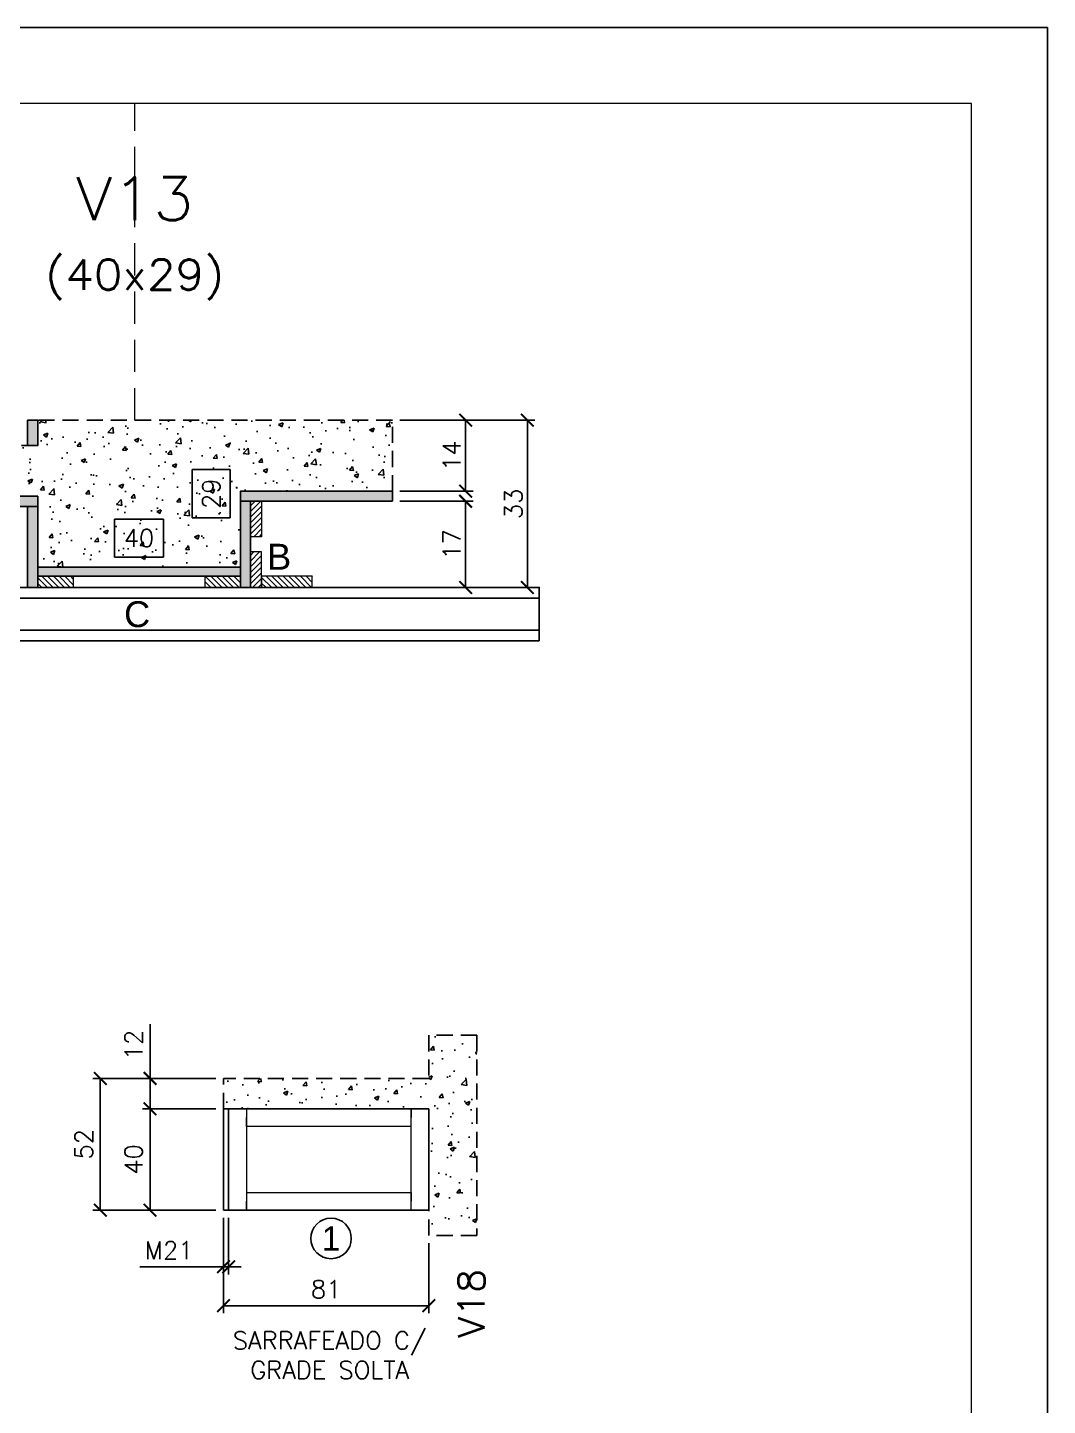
# Model space of a CAD drawing. Extents: x -23436 to 4767, y -4638 to 9755.
# Drawn here: x -19594 to -19191, y 1138 to 1682 of the extents above; entities that cross this region are included whole.
import ezdxf
from ezdxf.enums import TextEntityAlignment as Align

# ---------------------------------------------------------------- set-up
doc = ezdxf.new("R2010")
doc.units = 0
doc.header["$PDMODE"] = 2
doc.header["$PDSIZE"] = 10
doc.linetypes.add('CABLIN', pattern=[0.35, 0.25, -0.1])
doc.linetypes.add('HIDDEN', pattern=[9.525, 6.35, -3.175])
doc.layers.get('0').update_dxf_attribs({"lineweight": 13})
doc.layers.get('Defpoints').update_dxf_attribs({"lineweight": 13})
for name, color, linetype in [('Concreto', 250, 'HIDDEN'), ('Cota', 4, 'Continuous'), ('Cota Seção (2x)', 4, 'Continuous'), ('Hachura', 252, 'CABLIN'), ('MB Logo', 255, 'Continuous'), ('Painéis', 200, 'Continuous'), ('Perfil Metálico', 224, 'Continuous'), ('Romaneio', 10, 'Continuous'), ('Texto de Titulo', 7, 'Continuous'), ('Texto Qtd Sarr', 242, 'Continuous')]:
    doc.layers.add(name, color=color, linetype=linetype)
for name, color, linetype, lineweight in [('cotas', 4, 'Continuous', 13), ('FOLHA MB', 7, 'Continuous', 13), ('Madeira', 100, 'Continuous', 13), ('Sarr 2.2x7', 40, 'Continuous', 9), ('Texto Seção', 7, 'Continuous', 15)]:
    doc.layers.add(name, color=color, linetype=linetype, lineweight=lineweight)
doc.layers.add('Laje_Perimetro', color=7, linetype='Continuous', plot=False)
doc.styles.add('ARIAL', font='arial.ttf', dxfattribs={"oblique": 15, "height": 25})
doc.styles.add('REGUA-120', font='ROMANS.shx', dxfattribs={"height": 15})
doc.styles.add('ROMANS', font='romans.shx')
doc.dimstyles.new('Cota Paínel', dxfattribs={"dimtxt": 7, "dimasz": 5, "dimexe": 3, "dimexo": 3, "dimgap": 3, "dimtad": 1, "dimdec": 1, "dimzin": 12, "dimdsep": 46, "dimtxsty": 'ROMANS', "dimblk": 'ARCHTICK', "dimcen": 0, "dimclrd": 4, "dimclre": 4, "dimclrt": 1, "dimadec": 1, "dimazin": 3, "dimtfac": 1, "dimtdec": 1, "dimtmove": 0, "dimatfit": 3, "dimldrblk": 'OBLIQUE', "dimfxl": 1, "dimtolj": 1, "dimtzin": 12, "dimarcsym": 0})
doc.dimstyles.new('Cota Seção (2x)', dxfattribs={"dimtxt": 7, "dimasz": 5, "dimexe": 3, "dimexo": 3, "dimgap": 2, "dimtad": 3, "dimdec": 1, "dimlfac": 0.5, "dimzin": 12, "dimdsep": 46, "dimtxsty": 'ROMANS', "dimblk": 'ARCHTICK', "dimcen": 0, "dimclrd": 4, "dimclre": 4, "dimclrt": 1, "dimadec": 1, "dimazin": 3, "dimtfac": 1, "dimtdec": 1, "dimtmove": 0, "dimatfit": 3, "dimldrblk": 'OBLIQUE', "dimfxl": 1, "dimtolj": 1, "dimtzin": 12, "dimarcsym": 0})
doc.dimstyles.new('Cota Seção interna', dxfattribs={"dimtxt": 7, "dimasz": 6, "dimexe": 0.18, "dimexo": 2, "dimgap": -4, "dimtad": 3, "dimdec": 1, "dimlfac": 0.5, "dimzin": 12, "dimdsep": 46, "dimtxsty": 'ROMANS', "dimblk": 'ARCHTICK', "dimcen": 0.09, "dimse1": 1, "dimse2": 1, "dimsd1": 1, "dimsd2": 1, "dimclrd": 180, "dimclre": 5, "dimclrt": 1, "dimadec": 0, "dimazin": 3, "dimtfac": 1, "dimtdec": 1, "dimtofl": 0, "dimtmove": 0, "dimatfit": 3, "dimldrblk": 'ARCHTICK', "dimfxl": 1, "dimtolj": 1, "dimtzin": 0, "dimarcsym": 0})
doc.dimstyles.new('PAINEL', dxfattribs={"dimtxt": 7, "dimasz": 5, "dimexe": 3, "dimexo": 3, "dimgap": 3, "dimtad": 1, "dimdec": 1, "dimzin": 12, "dimdsep": 46, "dimtxsty": 'ROMANS', "dimblk": 'ARCHTICK', "dimcen": 0, "dimclrd": 4, "dimclre": 4, "dimclrt": 1, "dimadec": 1, "dimazin": 3, "dimtfac": 1, "dimtdec": 1, "dimtmove": 0, "dimatfit": 3, "dimldrblk": 'OBLIQUE', "dimfxl": 1, "dimtolj": 1, "dimtzin": 12, "dimarcsym": 0})

# ---------------------------------------------------------------- blocks, each defined once
blk = doc.blocks.new('A$C169d8357')
at = {"layer": 'FOLHA MB', "color": 1}
for points in [[(0, 1199.94), (0, 149.94), (1485.02, 149.94), (1485.02, 1199.94)], [(70, 1169.94), (70, 179.94), (1455.02, 179.94), (1455.02, 1169.94)]]:
    blk.add_lwpolyline(points, close=True, dxfattribs=at)
blk = doc.blocks.new('_ArchTick')
at = {"color": 0, "linetype": 'ByBlock', "const_width": 0.15}
blk.add_lwpolyline([(-0.5, -0.5), (0.5, 0.5)], dxfattribs=at)
blk = doc.blocks.new('*D796')
at = {"layer": 'cotas', "color": 4, "lineweight": -2, "transparency": 16777216}
for p, q in [((-19516.61, 1212.5), (-19516.61, 1174.77)), ((-19435.61, 1202.5), (-19435.61, 1174.77)), ((-19435.61, 1177.77), (-19516.61, 1177.77))]:
    blk.add_line(p, q, dxfattribs=at)
at = {"layer": 'Defpoints', "color": 0, "transparency": 16777216}
for p in [(-19516.61, 1215.5), (-19435.61, 1205.5), (-19516.61, 1177.77)]:
    blk.add_point(p, dxfattribs=at)
at = {"layer": 'cotas', "color": 4, "lineweight": -2, "transparency": 16777216, "xscale": 5, "yscale": 5, "zscale": 5, "rotation": 180}
blk.add_blockref('_ArchTick', (-19516.61, 1177.77), dxfattribs=at)
at = {"layer": 'cotas', "color": 4, "lineweight": -2, "transparency": 16777216, "xscale": 5, "yscale": 5, "zscale": 5}
blk.add_blockref('_ArchTick', (-19435.61, 1177.77), dxfattribs=at)
at = {"layer": 'cotas', "color": 1, "transparency": 16777216, "insert": (-19476.11, 1184.27), "char_height": 7, "attachment_point": 5, "style": 'ROMANS'}
blk.add_mtext('\\A1;81', dxfattribs=at)
blk = doc.blocks.new('_OBLIQUE')
at = {"color": 0, "linetype": 'ByBlock', "lineweight": -2}
for p, q in [((0, 0), (-1, 0)), ((-0.5, -0.5), (0.5, 0.5))]:
    blk.add_line(p, q, dxfattribs=at)
blk = doc.blocks.new('*D797')
at = {"layer": 'cotas', "color": 4, "lineweight": -2, "transparency": 16777216}
for p, q in [((-19516.61, 1212.5), (-19516.61, 1190.14)), ((-19514.61, 1212.5), (-19514.61, 1190.14)), ((-19516.61, 1193.14), (-19549.61, 1193.14)), ((-19514.61, 1193.14), (-19516.61, 1193.14)), ((-19514.61, 1193.14), (-19509.61, 1193.14))]:
    blk.add_line(p, q, dxfattribs=at)
at = {"layer": 'Defpoints', "color": 0, "transparency": 16777216}
for p in [(-19516.61, 1215.5), (-19514.61, 1215.5), (-19516.61, 1193.14)]:
    blk.add_point(p, dxfattribs=at)
at = {"layer": 'cotas', "color": 4, "lineweight": -2, "transparency": 16777216, "xscale": 5, "yscale": 5, "zscale": 5}
blk.add_blockref('_ArchTick', (-19516.61, 1193.14), dxfattribs=at)
at = {"layer": 'cotas', "color": 4, "lineweight": -2, "transparency": 16777216, "xscale": 5, "yscale": 5, "zscale": 5, "rotation": 180}
blk.add_blockref('_ArchTick', (-19514.61, 1193.14), dxfattribs=at)
at = {"layer": 'cotas', "color": 1, "transparency": 16777216, "insert": (-19538.11, 1199.64), "char_height": 7, "attachment_point": 5, "style": 'ROMANS'}
blk.add_mtext('\\A1;M21', dxfattribs=at)
blk = doc.blocks.new('*D802')
at = {"layer": 'Cota', "color": 4, "lineweight": -2, "transparency": 16777216}
for p, q in [((-19519.61, 1255.5), (-19548.63, 1255.5)), ((-19545.63, 1255.5), (-19545.63, 1215.5)), ((-19519.61, 1215.5), (-19548.63, 1215.5))]:
    blk.add_line(p, q, dxfattribs=at)
at = {"layer": 'Defpoints', "color": 0, "transparency": 16777216}
for p in [(-19516.61, 1255.5), (-19545.63, 1215.5), (-19516.61, 1215.5)]:
    blk.add_point(p, dxfattribs=at)
at = {"layer": 'Cota', "color": 4, "lineweight": -2, "transparency": 16777216, "xscale": 5, "yscale": 5, "zscale": 5}
for p, rotation in [((-19545.63, 1255.5), 90), ((-19545.63, 1215.5), 270)]:
    blk.add_blockref('_ArchTick', p, dxfattribs=dict(at, rotation=rotation))
at = {"layer": 'Cota', "color": 1, "transparency": 16777216, "insert": (-19552.13, 1235.5), "char_height": 7, "attachment_point": 5, "rotation": 90, "style": 'ROMANS'}
blk.add_mtext('\\A1;40', dxfattribs=at)
blk = doc.blocks.new('*D803')
at = {"layer": 'Cota', "color": 4, "lineweight": -2, "transparency": 16777216}
for p, q in [((-19545.63, 1267.5), (-19545.63, 1288.83)), ((-19519.61, 1267.5), (-19548.63, 1267.5)), ((-19545.63, 1255.5), (-19545.63, 1267.5)), ((-19519.61, 1255.5), (-19548.63, 1255.5))]:
    blk.add_line(p, q, dxfattribs=at)
at = {"layer": 'Defpoints', "color": 0, "transparency": 16777216}
for p in [(-19545.63, 1267.5), (-19516.61, 1267.5), (-19516.61, 1255.5)]:
    blk.add_point(p, dxfattribs=at)
at = {"layer": 'Cota', "color": 4, "lineweight": -2, "transparency": 16777216, "xscale": 5, "yscale": 5, "zscale": 5}
for p, rotation in [((-19545.63, 1267.5), 90), ((-19545.63, 1255.5), 270)]:
    blk.add_blockref('_ArchTick', p, dxfattribs=dict(at, rotation=rotation))
at = {"layer": 'Cota', "color": 1, "transparency": 16777216, "insert": (-19552.13, 1280.66), "char_height": 7, "attachment_point": 5, "rotation": 90, "style": 'ROMANS'}
blk.add_mtext('\\A1;12', dxfattribs=at)
blk = doc.blocks.new('*D804')
at = {"layer": 'Cota', "color": 4, "lineweight": -2, "transparency": 16777216}
for p, q in [((-19519.61, 1267.5), (-19568.26, 1267.5)), ((-19565.26, 1215.5), (-19565.26, 1267.5)), ((-19519.61, 1215.5), (-19568.26, 1215.5))]:
    blk.add_line(p, q, dxfattribs=at)
at = {"layer": 'Defpoints', "color": 0, "transparency": 16777216}
for p in [(-19565.26, 1267.5), (-19516.61, 1267.5), (-19516.61, 1215.5)]:
    blk.add_point(p, dxfattribs=at)
at = {"layer": 'Cota', "color": 4, "lineweight": -2, "transparency": 16777216, "xscale": 5, "yscale": 5, "zscale": 5}
for p, rotation in [((-19565.26, 1267.5), 90), ((-19565.26, 1215.5), 270)]:
    blk.add_blockref('_ArchTick', p, dxfattribs=dict(at, rotation=rotation))
at = {"layer": 'Cota', "color": 1, "transparency": 16777216, "insert": (-19571.76, 1241.5), "char_height": 7, "attachment_point": 5, "rotation": 90, "style": 'ROMANS'}
blk.add_mtext('\\A1;52', dxfattribs=at)
blk = doc.blocks.new('*D832')
at = {"layer": 'Cota Seção (2x)', "color": 180, "lineweight": -2, "transparency": 16777216}
for p, q in [((-19540.31, 1488.26), (-19559.64, 1488.26)), ((-19559.64, 1488.26), (-19559.64, 1473.26)), ((-19540.31, 1473.26), (-19540.31, 1488.26)), ((-19559.64, 1473.26), (-19540.31, 1473.26))]:
    blk.add_line(p, q, dxfattribs=at)
at = {"layer": 'Defpoints', "color": 0, "transparency": 16777216}
for p in [(-19589.98, 1469.26), (-19509.98, 1469.26), (-19509.98, 1469.26)]:
    blk.add_point(p, dxfattribs=at)
at = {"layer": 'Cota Seção (2x)', "color": 1, "transparency": 16777216, "insert": (-19549.98, 1480.76), "char_height": 7, "attachment_point": 5, "style": 'ROMANS'}
blk.add_mtext('\\A1;40', dxfattribs=at)
blk = doc.blocks.new('*D833')
at = {"layer": 'Cota', "color": 4, "lineweight": -2, "transparency": 16777216}
for p, q in [((-19446.98, 1495.26), (-19418.04, 1495.26)), ((-19421.04, 1461.26), (-19421.04, 1495.26)), ((-19478.58, 1461.26), (-19418.04, 1461.26))]:
    blk.add_line(p, q, dxfattribs=at)
at = {"layer": 'Defpoints', "color": 0, "transparency": 16777216}
for p in [(-19449.98, 1495.26), (-19421.04, 1495.26), (-19481.58, 1461.26)]:
    blk.add_point(p, dxfattribs=at)
at = {"layer": 'Cota', "color": 4, "lineweight": -2, "transparency": 16777216, "xscale": 5, "yscale": 5, "zscale": 5}
for p, rotation in [((-19421.04, 1495.26), 90), ((-19421.04, 1461.26), 270)]:
    blk.add_blockref('_ArchTick', p, dxfattribs=dict(at, rotation=rotation))
at = {"layer": 'Cota', "color": 1, "transparency": 16777216, "insert": (-19426.54, 1478.26), "char_height": 7, "attachment_point": 5, "rotation": 90, "style": 'ROMANS'}
blk.add_mtext('\\A1;17', dxfattribs=at)
blk = doc.blocks.new('*D834')
at = {"layer": 'Cota', "color": 4, "lineweight": -2, "transparency": 16777216}
for p, q in [((-19446.98, 1527.26), (-19418.04, 1527.26)), ((-19421.04, 1499.26), (-19421.04, 1527.26)), ((-19446.98, 1499.26), (-19418.04, 1499.26))]:
    blk.add_line(p, q, dxfattribs=at)
at = {"layer": 'Defpoints', "color": 0, "transparency": 16777216}
for p in [(-19449.98, 1527.26), (-19421.04, 1527.26), (-19449.98, 1499.26)]:
    blk.add_point(p, dxfattribs=at)
at = {"layer": 'Cota', "color": 4, "lineweight": -2, "transparency": 16777216, "xscale": 5, "yscale": 5, "zscale": 5}
for p, rotation in [((-19421.04, 1527.26), 90), ((-19421.04, 1499.26), 270)]:
    blk.add_blockref('_ArchTick', p, dxfattribs=dict(at, rotation=rotation))
at = {"layer": 'Cota', "color": 1, "transparency": 16777216, "insert": (-19426.54, 1513.26), "char_height": 7, "attachment_point": 5, "rotation": 90, "style": 'ROMANS'}
blk.add_mtext('\\A1;14', dxfattribs=at)
blk = doc.blocks.new('*D835')
at = {"layer": 'Cota', "color": 4, "lineweight": -2, "transparency": 16777216}
for p, q in [((-19446.98, 1527.26), (-19393.67, 1527.26)), ((-19396.67, 1461.26), (-19396.67, 1527.26)), ((-19478.58, 1461.26), (-19393.67, 1461.26))]:
    blk.add_line(p, q, dxfattribs=at)
at = {"layer": 'Defpoints', "color": 0, "transparency": 16777216}
for p in [(-19449.98, 1527.26), (-19396.67, 1527.26), (-19481.58, 1461.26)]:
    blk.add_point(p, dxfattribs=at)
at = {"layer": 'Cota', "color": 4, "lineweight": -2, "transparency": 16777216, "xscale": 5, "yscale": 5, "zscale": 5}
for p, rotation in [((-19396.67, 1527.26), 90), ((-19396.67, 1461.26), 270)]:
    blk.add_blockref('_ArchTick', p, dxfattribs=dict(at, rotation=rotation))
at = {"layer": 'Cota', "color": 1, "transparency": 16777216, "insert": (-19402.17, 1494.26), "char_height": 7, "attachment_point": 5, "rotation": 90, "style": 'ROMANS'}
blk.add_mtext('\\A1;33', dxfattribs=at)
blk = doc.blocks.new('*D839')
at = {"layer": 'Cota Seção (2x)', "color": 180, "lineweight": -2, "transparency": 16777216}
for p, q in [((-19513.98, 1507.76), (-19528.98, 1507.76)), ((-19528.98, 1507.76), (-19528.98, 1488.76)), ((-19513.98, 1488.76), (-19513.98, 1507.76)), ((-19528.98, 1488.76), (-19513.98, 1488.76))]:
    blk.add_line(p, q, dxfattribs=at)
at = {"layer": 'Defpoints', "color": 0, "transparency": 16777216}
for p in [(-19514.68, 1527.26), (-19509.98, 1527.26), (-19514.68, 1469.26)]:
    blk.add_point(p, dxfattribs=at)
at = {"layer": 'Cota Seção (2x)', "color": 1, "transparency": 16777216, "insert": (-19521.48, 1498.26), "char_height": 7, "attachment_point": 5, "rotation": 90, "style": 'ROMANS'}
blk.add_mtext('\\A1;29', dxfattribs=at)
blk = doc.blocks.new('titulo1')
at = {"layer": 'Defpoints', "color": 252, "linetype": 'HIDDEN', "ltscale": 2}
blk.add_line((0, 0), (0, 125), dxfattribs=at)
at = {"layer": 'Defpoints', "style": 'ROMANS', "oblique": 15}
blk.add_attdef('FOLHA', text='', height=10, dxfattribs=at).set_placement((0, 15.58), align=Align.MIDDLE_CENTER)
at = {"layer": 'Texto Qtd Sarr', "color": 3, "style": 'ROMANS', "oblique": 15}
for tag, height, p in [('TITULO', 17, (0, 71.45)), ('SEÇÃO', 12, (0, 41.55))]:
    blk.add_attdef(tag, text='', height=height, dxfattribs=at).set_placement(p, align=Align.MIDDLE_CENTER)

msp = doc.modelspace()

# ---------------------------------------------------------------- hatches: boundary and pattern name
at = {"layer": 'Concreto'}
h = msp.add_hatch(dxfattribs=at)
h.set_pattern_fill('AR-CONC', color=256, scale=2.5)
h.set_pattern_definition([(50, (-4527.742, -1150), (17.931505, -1.568803), [1.875, -20.625]), (355, (-4527.742, -1150), (-3.468783, 18.804803), [1.5, -16.5]), (100.45144, (-4526.248, -1150.13), (14.462721, 17.236), [1.593505, -17.528553]), (46.1842, (-4527.742, -1145), (26.681033, -4.137982), [2.8125, -30.9375]), (96.63564, (-4525.52, -1145.345), (23.36655, 24.352965), [2.39026, -26.292844]), (351.18416, (-4527.742, -1145), (23.36655, 24.352965), [2.25, -24.75]), (21, (-4525.242, -1146.25), (14.922676, -10.065472), [1.875, -20.625]), (326, (-4525.242, -1146.25), (6.082883, 18.128751), [1.5, -16.5]), (71.45144, (-4523.999, -1147.089), (21.00556, 8.063279), [1.593505, -17.528553]), (37.5, (-4527.7425, -1150), (0.3039964, 8.3223463), [0, -16.3, 0, -16.75, 0, -16.5625]), (7.5, (-4527.7425, -1150), (6.5767384, 9.860293), [0, -9.55, 0, -15.925, 0, -6.3125]), (327.5, (-4533.3175, -1150), (13.345561, -0.5638718), [0, -6.25, 0, -19.5, 0, -25.875]), (317.5, (-4535.817, -1150), (14.579654, 2.502625), [0, -8.125, 0, -12.95, 0, -18.375])])
h.paths.add_polyline_path([(-19449.98, 1527.26), (-19589.98, 1527.26), (-19589.98, 1517.26), (-19593.98, 1517.26), (-19598.38, 1517.26), (-19649.98, 1517.26), (-19649.98, 1497.26), (-19589.98, 1497.26), (-19589.98, 1493.26), (-19589.98, 1469.26), (-19509.98, 1469.26), (-19509.98, 1495.26), (-19509.98, 1499.26), (-19449.98, 1499.26)])
h.paths.add_polyline_path([(-19557.39, 1475.51), (-19542.56, 1475.51), (-19542.56, 1486.01), (-19557.39, 1486.01)], flags=24)
h.paths.add_polyline_path([(-19516.23, 1491.01), (-19516.23, 1505.51), (-19526.73, 1505.51), (-19526.73, 1491.01)], flags=24)
h = msp.add_hatch(dxfattribs=at)
h.set_pattern_fill('AR-CONC', color=256, scale=2.5)
h.set_pattern_definition([(50, (-4785.02, -1150), (17.931505, -1.568803), [1.875, -20.625]), (355, (-4785.02, -1150), (-3.468783, 18.804803), [1.5, -16.5]), (100.45144, (-4783.526, -1150.13), (14.462721, 17.236), [1.593505, -17.528553]), (46.1842, (-4785.02, -1145), (26.681033, -4.137982), [2.8125, -30.9375]), (96.63564, (-4782.797, -1145.345), (23.36655, 24.352965), [2.39026, -26.292844]), (351.18416, (-4785.02, -1145), (23.36655, 24.352965), [2.25, -24.75]), (21, (-4782.52, -1146.25), (14.922676, -10.065472), [1.875, -20.625]), (326, (-4782.52, -1146.25), (6.082883, 18.12875), [1.5, -16.5]), (71.45144, (-4781.277, -1147.089), (21.00556, 8.063279), [1.593505, -17.528553]), (37.5, (-4785.0204, -1150), (0.3039964, 8.3223463), [0, -16.3, 0, -16.75, 0, -16.5625]), (7.5, (-4785.02, -1150), (6.5767384, 9.860293), [0, -9.55, 0, -15.925, 0, -6.3125]), (327.5, (-4790.5954, -1150), (13.345561, -0.5638718), [0, -6.25, 0, -19.5, 0, -25.875]), (317.5, (-4793.095, -1150), (14.579654, 2.502625), [0, -8.125, 0, -12.95, 0, -18.375])])
h.paths.add_polyline_path([(-19516.61, 1267.5), (-19435.61, 1267.5), (-19435.61, 1284.5), (-19416.61, 1284.5), (-19416.61, 1205.5), (-19435.61, 1205.5), (-19435.61, 1215.5), (-19435.61, 1255.5), (-19516.61, 1255.5)])
at = {"layer": 'Hachura'}
h = msp.add_hatch(color=256, dxfattribs=at)
h.dxf.hatch_style = 1
h.paths.add_polyline_path([(-19593.98, 1527.26), (-19589.98, 1527.26), (-19589.98, 1517.26), (-19593.98, 1517.26)])
h = msp.add_hatch(color=256, dxfattribs=at)
h.dxf.hatch_style = 1
h.paths.add_polyline_path([(-19589.98, 1493.26), (-19589.98, 1497.26), (-19649.98, 1497.26), (-19649.98, 1493.26)])
h = msp.add_hatch(color=256, dxfattribs=at)
h.dxf.hatch_style = 1
h.paths.add_polyline_path([(-19449.98, 1495.26), (-19449.98, 1499.26), (-19509.98, 1499.26), (-19509.98, 1495.26)])
h = msp.add_hatch(color=256, dxfattribs=at)
h.dxf.hatch_style = 1
h.paths.add_polyline_path([(-19593.98, 1493.26), (-19589.98, 1493.26), (-19589.98, 1461.26), (-19593.98, 1461.26)])
h = msp.add_hatch(color=256, dxfattribs=at)
h.dxf.hatch_style = 1
h.paths.add_polyline_path([(-19505.98, 1495.26), (-19509.98, 1495.26), (-19509.98, 1461.26), (-19505.98, 1461.26)])
h = msp.add_hatch(dxfattribs=at)
h.set_pattern_fill('ANSI31', color=256, scale=0.5, angle=360, style=0)
h.set_pattern_definition([(45, (-11248.7343, 24455.8796), (-1.12253202, 1.12253202), [])])
h.paths.add_polyline_path([(-19505.98, 1495.26), (-19501.58, 1495.26), (-19501.58, 1481.26), (-19505.98, 1481.26)])
h = msp.add_hatch(dxfattribs=at)
h.set_pattern_fill('ANSI31', color=256, scale=0.5, angle=360, style=0)
h.set_pattern_definition([(45, (-11248.7343, 24523.8796), (-1.12253202, 1.12253202), [])])
h.paths.add_polyline_path([(-19505.98, 1461.26), (-19501.58, 1461.26), (-19501.58, 1475.26), (-19505.98, 1475.26)])
h = msp.add_hatch(color=256, dxfattribs=at)
h.dxf.hatch_style = 1
h.paths.add_polyline_path([(-19509.98, 1465.66), (-19509.98, 1469.26), (-19589.98, 1469.26), (-19589.98, 1465.66)])
h = msp.add_hatch(dxfattribs=at)
h.set_pattern_fill('ANSI31', color=256, scale=0.5, angle=270, style=0)
h.set_pattern_definition([(315, (3366.6421, -6768.3843), (1.12253202, 1.12253202), [])])
h.paths.add_polyline_path([(-19589.98, 1461.26), (-19589.98, 1465.66), (-19575.98, 1465.66), (-19575.98, 1461.26)])
h = msp.add_hatch(dxfattribs=at)
h.set_pattern_fill('ANSI31', color=256, scale=0.5, angle=270, style=0)
h.set_pattern_definition([(315, (3408.6421, -6768.3843), (1.12253202, 1.12253202), [])])
h.paths.add_polyline_path([(-19509.98, 1461.26), (-19509.98, 1465.66), (-19523.98, 1465.66), (-19523.98, 1461.26)])
h = msp.add_hatch(dxfattribs=at)
h.set_pattern_fill('ANSI31', color=256, scale=0.5, angle=270, style=0)
h.set_pattern_definition([(315, (3399.0421, -6768.3843), (1.12253202, 1.12253202), [])])
h.paths.add_polyline_path([(-19481.58, 1461.26), (-19481.58, 1465.66), (-19501.58, 1465.66), (-19501.58, 1461.26)])

# ---------------------------------------------------------------- linework, layer by layer
at = {"layer": 'Concreto'}
for p, q in [((-19449.98, 1527.26), (-19589.98, 1527.26)), ((-19589.98, 1527.26), (-19589.98, 1517.26)), ((-19449.98, 1499.26), (-19449.98, 1527.26)), ((-19589.98, 1517.26), (-19649.98, 1517.26)), ((-19649.98, 1497.26), (-19589.98, 1497.26)), ((-19589.98, 1497.26), (-19589.98, 1469.26)), ((-19449.98, 1499.26), (-19509.98, 1499.26)), ((-19509.98, 1499.26), (-19509.98, 1469.26)), ((-19509.98, 1469.26), (-19589.98, 1469.26)), ((-19416.61, 1284.5), (-19435.61, 1284.5)), ((-19435.61, 1284.5), (-19435.61, 1267.5)), ((-19416.61, 1284.5), (-19416.61, 1205.5)), ((-19435.61, 1267.5), (-19516.61, 1267.5)), ((-19516.61, 1255.5), (-19516.61, 1267.5)), ((-19435.61, 1205.5), (-19435.61, 1215.5)), ((-19416.61, 1205.5), (-19435.61, 1205.5))]:
    msp.add_line(p, q, dxfattribs=at)
at = {"layer": 'Laje_Perimetro'}
msp.add_lwpolyline([(-19191.38, 1682.26), (-20676.4, 1682.26), (-20676.4, 632.26), (-19191.38, 632.26)], close=True, dxfattribs=at)
at = {"layer": 'Madeira'}
for points in [[(-19505.98, 1495.26), (-19501.58, 1495.26), (-19501.58, 1481.26), (-19505.98, 1481.26)], [(-19505.98, 1461.26), (-19501.58, 1461.26), (-19501.58, 1475.26), (-19505.98, 1475.26)], [(-19589.98, 1461.26), (-19589.98, 1465.66), (-19575.98, 1465.66), (-19575.98, 1461.26)], [(-19509.98, 1461.26), (-19509.98, 1465.66), (-19523.98, 1465.66), (-19523.98, 1461.26)], [(-19481.58, 1461.26), (-19481.58, 1465.66), (-19501.58, 1465.66), (-19501.58, 1461.26)]]:
    msp.add_lwpolyline(points, close=True, dxfattribs=at)
at = {"layer": 'Painéis'}
for p, q in [((-19435.61, 1255.5), (-19516.61, 1255.5)), ((-19516.61, 1255.5), (-19516.61, 1215.5)), ((-19514.61, 1255.5), (-19514.61, 1215.5)), ((-19435.61, 1215.5), (-19435.61, 1255.5)), ((-19516.61, 1215.5), (-19435.61, 1215.5))]:
    msp.add_line(p, q, dxfattribs=at)
for points in [[(-19593.98, 1527.26), (-19589.98, 1527.26), (-19589.98, 1517.26), (-19593.98, 1517.26)], [(-19589.98, 1493.26), (-19589.98, 1497.26), (-19649.98, 1497.26), (-19649.98, 1493.26)], [(-19449.98, 1495.26), (-19449.98, 1499.26), (-19509.98, 1499.26), (-19509.98, 1495.26)], [(-19593.98, 1493.26), (-19589.98, 1493.26), (-19589.98, 1461.26), (-19593.98, 1461.26)], [(-19505.98, 1495.26), (-19509.98, 1495.26), (-19509.98, 1461.26), (-19505.98, 1461.26)], [(-19509.98, 1465.66), (-19509.98, 1469.26), (-19589.98, 1469.26), (-19589.98, 1465.66)]]:
    msp.add_lwpolyline(points, close=True, dxfattribs=at)
at = {"layer": 'Perfil Metálico'}
msp.add_lwpolyline([(-19391.96, 1440.19), (-19705.31, 1440.19), (-19705.31, 1461.26), (-19391.96, 1461.26)], close=True, dxfattribs=at)
for points in [[(-19705.31, 1457.1), (-19391.96, 1457.1)], [(-19391.96, 1444.35), (-19705.31, 1444.35)]]:
    msp.add_lwpolyline(points, dxfattribs=at)
at = {"layer": 'Romaneio'}
msp.add_circle((-19474.18, 1204.31), 8, dxfattribs=at)
at = {"layer": 'Sarr 2.2x7', "color": 50}
for p, q in [((-19514.61, 1255.5), (-19511.11, 1255.5)), ((-19514.61, 1255.5), (-19514.61, 1215.5)), ((-19507.61, 1255.5), (-19511.11, 1255.5)), ((-19507.61, 1255.5), (-19507.61, 1215.5)), ((-19442.61, 1255.5), (-19507.61, 1255.5)), ((-19507.61, 1255.5), (-19507.61, 1252)), ((-19507.61, 1248.5), (-19507.61, 1252)), ((-19442.61, 1215.5), (-19442.61, 1255.5)), ((-19442.61, 1255.5), (-19439.11, 1255.5)), ((-19442.61, 1255.5), (-19442.61, 1252)), ((-19442.61, 1248.5), (-19442.61, 1252)), ((-19435.61, 1255.5), (-19439.11, 1255.5)), ((-19435.61, 1215.5), (-19435.61, 1255.5)), ((-19442.61, 1248.5), (-19507.61, 1248.5)), ((-19507.61, 1222.5), (-19507.61, 1219)), ((-19507.61, 1222.5), (-19442.61, 1222.5)), ((-19507.61, 1215.5), (-19507.61, 1219)), ((-19442.61, 1222.5), (-19442.61, 1219)), ((-19442.61, 1215.5), (-19442.61, 1219)), ((-19514.61, 1215.5), (-19511.11, 1215.5)), ((-19507.61, 1215.5), (-19511.11, 1215.5)), ((-19507.61, 1215.5), (-19442.61, 1215.5)), ((-19442.61, 1215.5), (-19439.11, 1215.5)), ((-19435.61, 1215.5), (-19439.11, 1215.5))]:
    msp.add_line(p, q, dxfattribs=at)

# ---------------------------------------------------------------- block references
at = {"layer": 'MB Logo'}
msp.add_blockref('A$C169d8357', (-20676.4, 482.32), dxfattribs=at)
at = {"layer": 'Texto Seção'}
ref = msp.add_blockref('titulo1', (-19551.66, 1527.26), dxfattribs=at)
ref.add_attrib('TITULO', 'V13', dxfattribs={"layer": 'Texto de Titulo', "color": 7, "height": 17, "style": 'ROMANS', "width": 1.1}).set_placement((-19551.66, 1614.76), align=Align.MIDDLE_CENTER)
ref.add_attrib('SEÇÃO', '(40x29)', dxfattribs={"layer": 'Texto de Titulo', "color": 7, "height": 12, "style": 'ROMANS', "width": 1.1}).set_placement((-19551.66, 1584.76), align=Align.MIDDLE_CENTER)

# ---------------------------------------------------------------- texts
at = {"layer": 'Painéis', "color": 1, "insert": (-19474.69, 1158.23), "char_height": 7, "attachment_point": 5, "style": 'ROMANS'}
msp.add_mtext('\\A1;SARRAFEADO C/\\PGRADE SOLTA', dxfattribs=at)
at = {"layer": 'Romaneio', "color": 0, "style": 'ARIAL'}
msp.add_text('1', height=9.6, dxfattribs=at).set_placement((-19474.18, 1204.31), align=Align.MIDDLE_CENTER)
at = {"layer": 'Texto Seção', "color": 0, "linetype": 'Continuous', "style": 'ARIAL'}
for s, p in [('B', (-19494.65, 1473.39)), ('C', (-19550.73, 1450.72))]:
    msp.add_text(s, height=10.22, dxfattribs=at).set_placement(p, align=Align.MIDDLE_CENTER)
at = {"layer": 'Texto Seção', "style": 'REGUA-120', "width": 1.05}
msp.add_text('V18', height=10.4, rotation=90, dxfattribs=at).set_placement((-19418.76, 1178.65), align=Align.MIDDLE_CENTER)

# ---------------------------------------------------------------- dimensions: what is measured, and where the dimension line sits
at = {"layer": 'Cota'}
for base, p1, p2, dimstyle, picture, middle in [((-19396.67, 1527.26), (-19481.58, 1461.26), (-19449.98, 1527.26), 'Cota Seção (2x)', '*D835', (-19402.17, 1494.26)), ((-19421.04, 1527.26), (-19449.98, 1499.26), (-19449.98, 1527.26), 'Cota Seção (2x)', '*D834', (-19426.54, 1513.26)), ((-19421.04, 1495.26), (-19481.58, 1461.26), (-19449.98, 1495.26), 'Cota Seção (2x)', '*D833', (-19426.54, 1478.26)), ((-19545.63, 1267.5), (-19516.61, 1255.5), (-19516.61, 1267.5), 'Cota Paínel', '*D803', (-19552.13, 1280.66)), ((-19565.26, 1267.5), (-19516.61, 1215.5), (-19516.61, 1267.5), 'Cota Paínel', '*D804', (-19571.76, 1241.5)), ((-19545.63, 1215.5), (-19516.61, 1255.5), (-19516.61, 1215.5), 'Cota Paínel', '*D802', (-19552.13, 1235.5))]:
    dim = msp.add_linear_dim(base=base, p1=p1, p2=p2, angle=90, dimstyle=dimstyle, dxfattribs=at)
    dim.commit()
    dim.dimension.update_dxf_attribs({"geometry": picture, "text_midpoint": middle})
at = {"layer": 'Cota Seção (2x)'}
dim = msp.add_linear_dim(base=(-19509.98, 1527.26), p1=(-19514.68, 1469.26), p2=(-19514.68, 1527.26), angle=90, dimstyle='Cota Seção interna', dxfattribs=at)
dim.commit()
dim.dimension.update_dxf_attribs({"geometry": '*D839', "text_midpoint": (-19521.48, 1498.26)})
dim = msp.add_linear_dim(base=(-19509.98, 1469.26), p1=(-19589.98, 1469.26), p2=(-19509.98, 1469.26), dimstyle='Cota Seção interna', dxfattribs=at)
dim.commit()
dim.dimension.update_dxf_attribs({"geometry": '*D832', "text_midpoint": (-19549.98, 1480.76)})
at = {"layer": 'cotas', "color": 2}
dim = msp.add_linear_dim(base=(-19516.61, 1193.14), p1=(-19514.61, 1215.5), p2=(-19516.61, 1215.5), angle=180, text='M21', dimstyle='PAINEL', override={"dimarcsym": 2}, dxfattribs=at)
dim.commit()
dim.dimension.update_dxf_attribs({"geometry": '*D797', "text_midpoint": (-19538.11, 1199.64)})
dim = msp.add_linear_dim(base=(-19516.61, 1177.77), p1=(-19435.61, 1205.5), p2=(-19516.61, 1215.5), angle=180, dimstyle='PAINEL', override={"dimarcsym": 2}, dxfattribs=at)
dim.commit()
dim.dimension.update_dxf_attribs({"geometry": '*D796', "text_midpoint": (-19476.11, 1184.27)})

doc.saveas('drawing.dxf')
